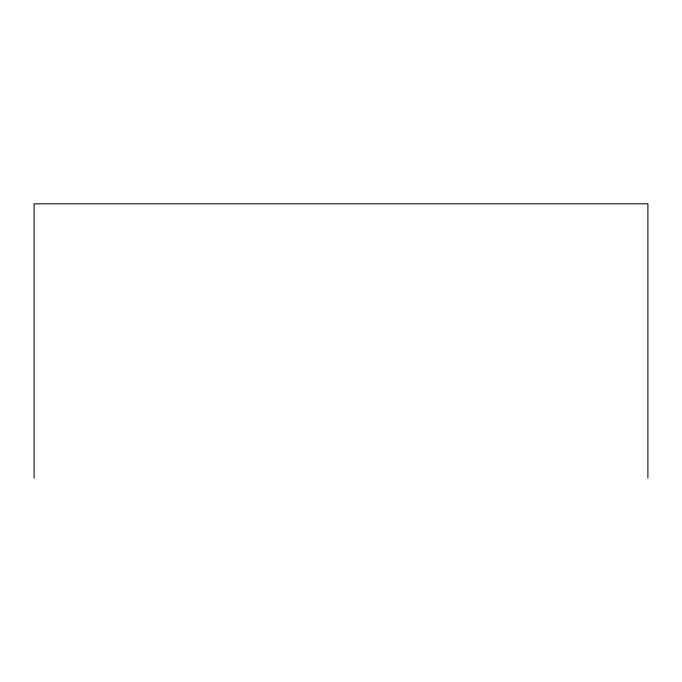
<?xml version="1.0" encoding="UTF-8"?>
<svg xmlns="http://www.w3.org/2000/svg" width="682" height="682" viewBox="0 0 682 682"><rect width="100%" height="100%" fill="white"/><g stroke="black" fill="none" stroke-linecap="round" stroke-linejoin="round"><path stroke-width="1.02" d="M647.9 478.176L647.9 203.824L34.1 203.824L34.1 478.176"/></g></svg>
